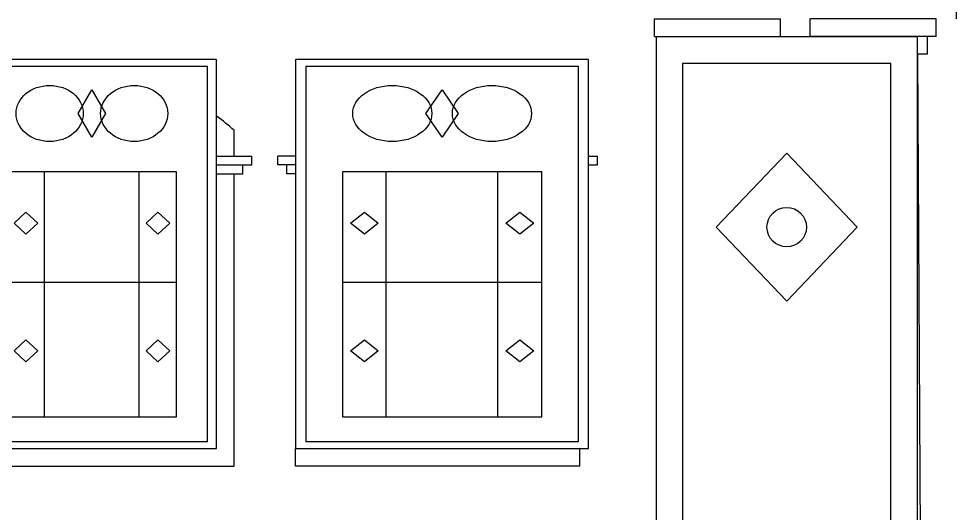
# Model space of a CAD drawing. Header units: inches. Extents: x 330 to 939, y 702 to 1608.
# Drawn here: x 788.09 to 835.62, y 823.49 to 848.57 of the extents above; entities that cross this region are included whole.
import ezdxf

# ---------------------------------------------------------------- set-up
doc = ezdxf.new("R2010")
doc.units = ezdxf.units.IN
doc.header["$MEASUREMENT"] = 0
for name, color, linetype, lineweight in [('01_EXISTING_RETAINED', 7, 'Continuous', 25), ('02_NEW_FACADE', 7, 'Continuous', 25), ('03_NEW_WINDOWS', 7, 'Continuous', 25)]:
    doc.layers.add(name, color=color, linetype=linetype, lineweight=lineweight)

# ---------------------------------------------------------------- blocks, each defined once
blk = doc.blocks.new('C_WINDOW_20')
at = {"layer": '03_NEW_WINDOWS'}
for points in [[(6.307, -9.862), (6.307, 9.862), (-6.307, 9.862), (-6.307, -9.862)], [(5.866, -9.507), (5.866, 9.507), (-5.866, 9.507), (-5.866, -9.507)], [(-0.694, 7.13), (0, 8.325), (0.694, 7.13), (0, 5.935)], [(4.289, -8.262), (4.289, 4.171), (-4.289, 4.171), (-4.289, -8.262)], [(-3.945, 1.56), (-3.345, 2.12), (-2.746, 1.56), (-3.345, 1.001)], [(2.746, 1.56), (3.345, 2.12), (3.945, 1.56), (3.345, 1.001)], [(-3.945, -4.905), (-3.345, -4.345), (-2.746, -4.905), (-3.345, -5.464)], [(2.746, -4.905), (3.345, -4.345), (3.945, -4.905), (3.345, -5.464)]]:
    blk.add_lwpolyline(points, close=True, dxfattribs=at)
for points in [[(-2.402, -8.262), (-2.402, 4.171)], [(2.402, -8.262), (2.402, 4.171)], [(-4.289, -1.424), (4.289, -1.424)]]:
    blk.add_lwpolyline(points, dxfattribs=at)
for centre in [(-2.144, 7.13), (2.144, 7.13)]:
    blk.add_ellipse(centre, major_axis=(1.703, 0), ratio=0.835357, dxfattribs=at)
blk = doc.blocks.new('C_WINDOW_22')
at = {"layer": '03_NEW_WINDOWS'}
for points in [[(7.431, -9.862), (7.431, 9.862), (-7.431, 9.862), (-7.431, -9.862)], [(6.911, -9.507), (6.911, 9.507), (-6.911, 9.507), (-6.911, -9.507)], [(-0.817, 7.13), (0, 8.325), (0.817, 7.13), (0, 5.935)], [(5.053, -8.262), (5.053, 4.171), (-5.053, 4.171), (-5.053, -8.262)], [(-4.647, 1.56), (-3.941, 2.12), (-3.235, 1.56), (-3.941, 1.001)], [(3.235, 1.56), (3.941, 2.12), (4.647, 1.56), (3.941, 1.001)], [(-4.647, -4.905), (-3.941, -4.345), (-3.235, -4.905), (-3.941, -5.464)], [(3.235, -4.905), (3.941, -4.345), (4.647, -4.905), (3.941, -5.464)]]:
    blk.add_lwpolyline(points, close=True, dxfattribs=at)
for points in [[(-2.83, -8.262), (-2.83, 4.171)], [(2.83, -8.262), (2.83, 4.171)], [(-5.053, -1.424), (5.053, -1.424)]]:
    blk.add_lwpolyline(points, dxfattribs=at)
for centre in [(-2.526, 7.13), (2.526, 7.13)]:
    blk.add_ellipse(centre, major_axis=(2.006, 0), ratio=0.709049, dxfattribs=at)

msp = doc.modelspace()

# ---------------------------------------------------------------- linework, layer by layer
at = {"layer": '01_EXISTING_RETAINED'}
for p, q in [((835.622, 849.469), (835.622, 848.57)), ((820.318, 848.57), (826.713, 848.57)), ((820.318, 847.672), (820.318, 848.57)), ((826.713, 847.672), (826.713, 848.57)), ((828.213, 847.672), (828.213, 848.57)), ((834.608, 848.57), (828.213, 848.57)), ((834.608, 847.672), (834.608, 848.57)), ((820.318, 847.672), (826.713, 847.672)), ((820.767, 847.65), (820.767, 847.672)), ((826.263, 847.65), (826.263, 847.672)), ((834.608, 847.672), (828.213, 847.672)), ((828.662, 847.65), (828.662, 847.672)), ((834.159, 846.773), (834.159, 847.672)), ((834.159, 846.773), (833.65, 846.773)), ((834.107, 766.772), (833.672, 846.773)), ((799.007, 841.604), (799.007, 842.918)), ((798.123, 841.604), (799.906, 841.604)), ((799.906, 841.155), (799.906, 841.604)), ((802.108, 841.604), (801.225, 841.604)), ((801.225, 841.155), (801.225, 841.604)), ((817, 841.604), (817.434, 841.604)), ((817.434, 841.155), (817.434, 841.604)), ((798.123, 841.155), (799.906, 841.155)), ((799.457, 840.705), (799.457, 841.155)), ((802.108, 841.155), (801.225, 841.155)), ((801.674, 840.705), (801.674, 841.155)), ((817, 841.155), (817.434, 841.155)), ((798.123, 840.705), (799.457, 840.705)), ((799.007, 825.873), (799.007, 840.715)), ((802.108, 840.705), (801.674, 840.705)), ((802.123, 825.873), (802.123, 826.757)), ((816.536, 825.873), (816.536, 826.757)), ((784.595, 825.873), (799.007, 825.873)), ((816.536, 825.873), (802.123, 825.873))]:
    msp.add_line(p, q, dxfattribs=at)
msp.add_arc((791.801, 834.775), 10.874, 48.4928, 54.4488, dxfattribs=at)
at = {"layer": '02_NEW_FACADE'}
for points in [[(833.65, 766.9), (833.65, 847.65), (820.4, 847.65), (820.4, 766.9)], [(832.3, 768.25), (832.3, 846.3), (821.75, 846.3), (821.75, 768.25)], [(823.447, 838), (827.025, 841.75), (830.602, 838), (827.025, 834.25)]]:
    msp.add_lwpolyline(points, close=True, dxfattribs=at)
msp.add_circle((827.025, 838), 1, dxfattribs=at)

# ---------------------------------------------------------------- block references
at = {"layer": '03_NEW_WINDOWS'}
for name, p in [('C_WINDOW_20', (791.801, 836.634)), ('C_WINDOW_22', (809.554, 836.634))]:
    msp.add_blockref(name, p, dxfattribs=at)

doc.saveas('drawing.dxf')
